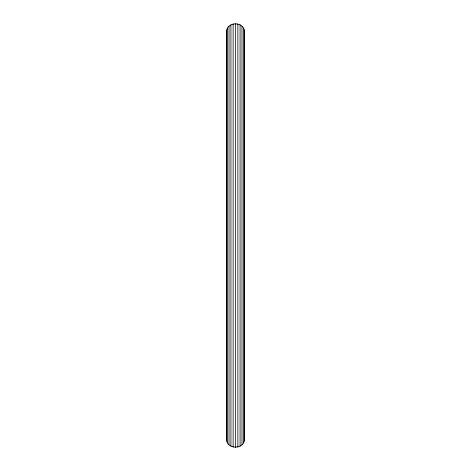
<?xml version="1.0" encoding="UTF-8"?>
<svg xmlns="http://www.w3.org/2000/svg" width="471" height="471" viewBox="0 0 471 471"><rect width="100%" height="100%" fill="white"/><g stroke="black" fill="none" stroke-linecap="round" stroke-linejoin="round"><path stroke-width="0.71" d="M226.351 32.699C225.903 20.948 245.097 20.948 244.649 32.699L244.649 438.301C245.097 450.052 225.903 450.052 226.351 438.301L226.351 32.699L226.663 35.066M244.337 35.066L244.649 32.699M226.351 438.301L226.663 435.934M244.337 435.934L244.649 438.301M244.337 30.332L244.337 440.668M243.425 28.125L243.425 442.875M241.97 26.229L241.97 444.771M240.075 24.775L240.075 446.225M237.867 23.862L237.867 447.138M235.5 23.55L235.5 447.45M233.133 23.862L233.133 447.138M230.925 24.775L230.925 446.225M229.03 26.229L229.03 444.771M227.575 28.125L227.575 442.875M226.663 30.332L226.663 440.668"/></g></svg>
